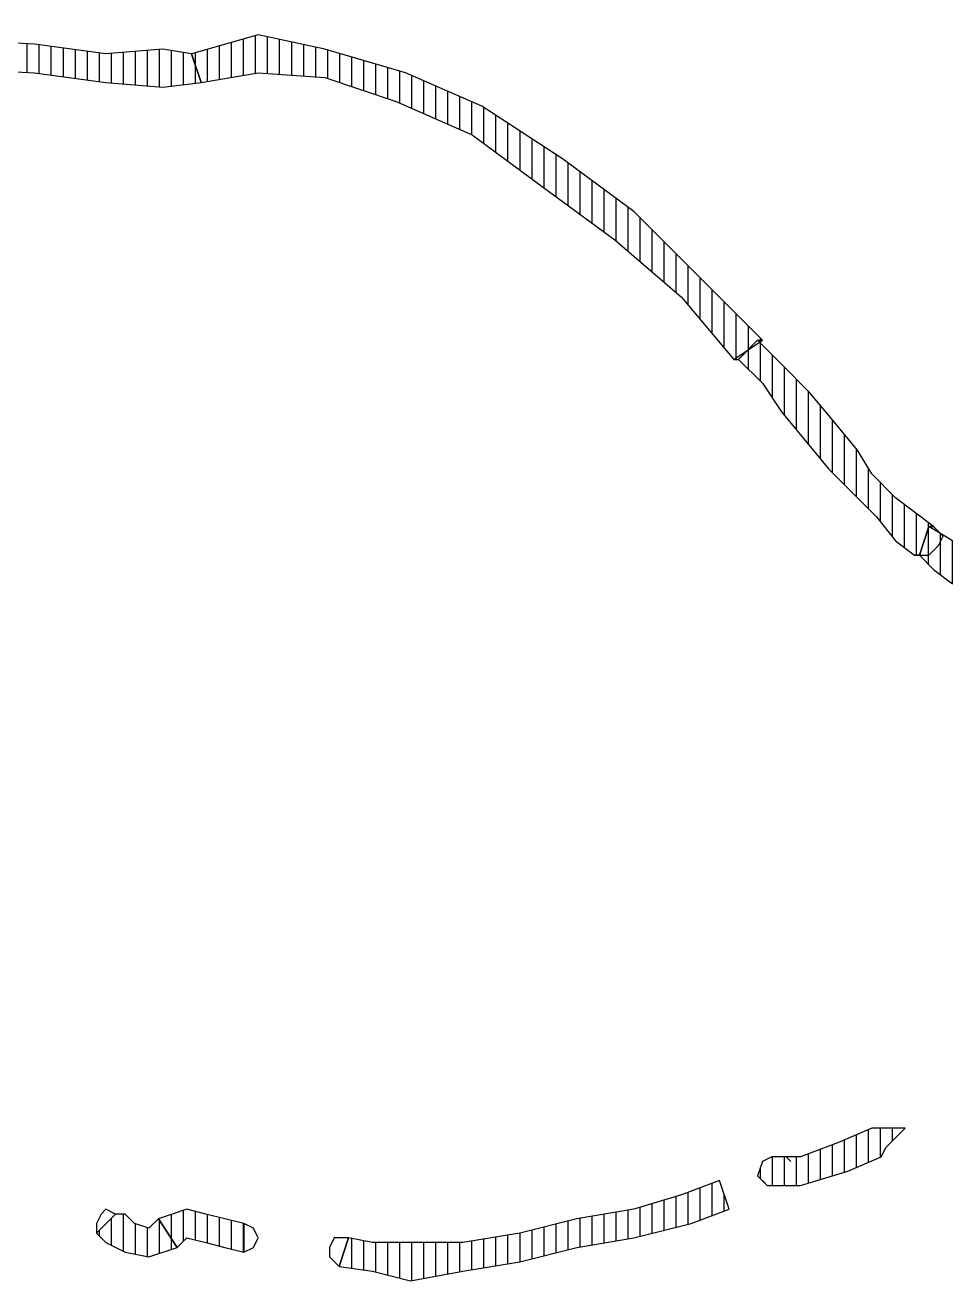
# Model space of a CAD drawing. Header units: millimetres. Extents: x 11489 to 12006, y 36725 to 37730.
# Drawn here: x 11605 to 11614.6, y 37448.28 to 37461.35 of the extents above; entities that cross this region are included whole.
import ezdxf

# ---------------------------------------------------------------- set-up
doc = ezdxf.new("R2010")
doc.units = ezdxf.units.MM
doc.layers.add('OC-Mutfak_Ekipman', color=252, linetype='Continuous')
pattern_1 = [(360, (-19413.11011, 29189.02214), (1e-16, 0.125), [25])]

# ---------------------------------------------------------------- blocks, each defined once
blk = doc.blocks.new('A$C0b4f8896')
at = {"ltscale": 30}
h = blk.add_hatch(dxfattribs=at)
h.set_pattern_fill('DC_LINES', color=256, scale=0.1, style=0)
h.set_pattern_definition(pattern_1)
edge = h.paths.add_edge_path(flags=0)
edge.add_line((8.147, 59.073), (7.849, 58.925))
edge.add_line((7.849, 58.925), (7.6, 58.776))
edge.add_line((7.6, 58.776), (7.352, 58.628))
edge.add_line((7.352, 58.628), (7.103, 58.381))
edge.add_line((7.103, 58.381), (6.905, 58.183))
edge.add_line((6.905, 58.183), (6.656, 57.936))
edge.add_line((6.656, 57.936), (6.507, 57.737))
edge.add_line((6.507, 57.737), (6.358, 57.49))
edge.add_line((6.358, 57.49), (6.656, 57.392))
edge.add_line((6.656, 57.392), (6.805, 57.54))
edge.add_line((6.805, 57.54), (6.954, 57.737))
edge.add_line((6.954, 57.737), (7.103, 57.985))
edge.add_line((7.103, 57.985), (7.302, 58.183))
edge.add_line((7.302, 58.183), (7.551, 58.331))
edge.add_line((7.551, 58.331), (7.799, 58.479))
edge.add_line((7.799, 58.479), (8.047, 58.628))
edge.add_line((8.047, 58.628), (8.246, 58.776))
h = blk.add_hatch(dxfattribs=at)
h.set_pattern_fill('DC_LINES', color=256, scale=0.1, style=0)
h.set_pattern_definition(pattern_1)
edge = h.paths.add_edge_path(flags=0)
edge.add_line((8.147, 59.073), (7.849, 58.925))
edge.add_line((7.849, 58.925), (7.6, 58.776))
edge.add_line((7.6, 58.776), (7.352, 58.628))
edge.add_line((7.352, 58.628), (7.103, 58.381))
edge.add_line((7.103, 58.381), (6.905, 58.183))
edge.add_line((6.905, 58.183), (6.656, 57.936))
edge.add_line((6.656, 57.936), (6.507, 57.737))
edge.add_line((6.507, 57.737), (6.358, 57.49))
edge.add_line((6.358, 57.49), (6.656, 57.392))
edge.add_line((6.656, 57.392), (6.805, 57.54))
edge.add_line((6.805, 57.54), (6.954, 57.737))
edge.add_line((6.954, 57.737), (7.103, 57.985))
edge.add_line((7.103, 57.985), (7.302, 58.183))
edge.add_line((7.302, 58.183), (7.551, 58.331))
edge.add_line((7.551, 58.331), (7.799, 58.479))
edge.add_line((7.799, 58.479), (8.047, 58.628))
edge.add_line((8.047, 58.628), (8.246, 58.776))
h = blk.add_hatch(dxfattribs=at)
h.set_pattern_fill('DC_LINES', color=256, scale=0.1, style=0)
h.set_pattern_definition(pattern_1)
edge = h.paths.add_edge_path(flags=0)
edge.add_line((6.358, 57.49), (6.358, 57.54))
edge.add_line((6.358, 57.54), (6.209, 57.342))
edge.add_line((6.209, 57.342), (6.06, 57.144))
edge.add_line((6.06, 57.144), (5.812, 56.896))
edge.add_line((5.812, 56.896), (5.564, 56.748))
edge.add_line((5.564, 56.748), (5.266, 56.501))
edge.add_line((5.266, 56.501), (4.967, 56.254))
edge.add_line((4.967, 56.254), (4.669, 55.957))
edge.add_line((4.669, 55.957), (4.421, 55.709))
edge.add_line((4.421, 55.709), (4.62, 55.512))
edge.add_line((4.62, 55.512), (4.868, 55.759))
edge.add_line((4.868, 55.759), (5.166, 55.957))
edge.add_line((5.166, 55.957), (5.464, 56.204))
edge.add_line((5.464, 56.204), (5.762, 56.451))
edge.add_line((5.762, 56.451), (6.011, 56.698))
edge.add_line((6.011, 56.698), (6.259, 56.946))
edge.add_line((6.259, 56.946), (6.507, 57.144))
edge.add_line((6.507, 57.144), (6.656, 57.342))
edge.add_line((6.656, 57.342), (6.656, 57.392))
edge.add_line((6.656, 57.392), (6.656, 57.342))
edge.add_line((6.656, 57.342), (6.656, 57.49))
edge.add_line((6.656, 57.49), (6.557, 57.589))
edge.add_line((6.557, 57.589), (6.458, 57.639))
edge.add_line((6.458, 57.639), (6.358, 57.54))
h = blk.add_hatch(dxfattribs=at)
h.set_pattern_fill('DC_LINES', color=256, scale=0.1, style=0)
h.set_pattern_definition(pattern_1)
edge = h.paths.add_edge_path(flags=0)
edge.add_line((6.358, 57.49), (6.358, 57.54))
edge.add_line((6.358, 57.54), (6.209, 57.342))
edge.add_line((6.209, 57.342), (6.06, 57.144))
edge.add_line((6.06, 57.144), (5.812, 56.896))
edge.add_line((5.812, 56.896), (5.564, 56.748))
edge.add_line((5.564, 56.748), (5.266, 56.501))
edge.add_line((5.266, 56.501), (4.967, 56.254))
edge.add_line((4.967, 56.254), (4.669, 55.957))
edge.add_line((4.669, 55.957), (4.421, 55.709))
edge.add_line((4.421, 55.709), (4.62, 55.512))
edge.add_line((4.62, 55.512), (4.868, 55.759))
edge.add_line((4.868, 55.759), (5.166, 55.957))
edge.add_line((5.166, 55.957), (5.464, 56.204))
edge.add_line((5.464, 56.204), (5.762, 56.451))
edge.add_line((5.762, 56.451), (6.011, 56.698))
edge.add_line((6.011, 56.698), (6.259, 56.946))
edge.add_line((6.259, 56.946), (6.507, 57.144))
edge.add_line((6.507, 57.144), (6.656, 57.342))
edge.add_line((6.656, 57.342), (6.656, 57.392))
h = blk.add_hatch(dxfattribs=at)
h.set_pattern_fill('DC_LINES', color=256, scale=0.1, style=0)
h.set_pattern_definition(pattern_1)
edge = h.paths.add_edge_path(flags=0)
edge.add_line((13.164, 55.759), (13.213, 55.809))
edge.add_line((13.213, 55.809), (13.213, 56.154))
edge.add_line((13.213, 56.154), (13.064, 56.649))
edge.add_line((13.064, 56.649), (12.915, 56.995))
edge.add_line((12.915, 56.995), (12.816, 57.045))
edge.add_line((12.816, 57.045), (12.617, 57.243))
edge.add_line((12.617, 57.243), (12.617, 56.896))
edge.add_line((12.617, 56.896), (12.766, 56.551))
edge.add_line((12.766, 56.551), (12.915, 56.154))
edge.add_line((12.915, 56.154), (12.915, 56.006))
edge.add_line((12.915, 56.006), (12.965, 56.056))
edge.add_line((12.965, 56.056), (12.915, 56.006))
edge.add_line((12.915, 56.006), (12.915, 55.857))
edge.add_line((12.915, 55.857), (12.965, 55.759))
edge.add_line((12.965, 55.759), (13.114, 55.709))
edge.add_line((13.114, 55.709), (13.213, 55.809))
h = blk.add_hatch(dxfattribs=at)
h.set_pattern_fill('DC_LINES', color=256, scale=0.1, style=0)
h.set_pattern_definition(pattern_1)
edge = h.paths.add_edge_path(flags=0)
edge.add_line((1.739, 49.921), (1.639, 50.515))
edge.add_line((1.639, 50.515), (1.689, 51.207))
edge.add_line((1.689, 51.207), (1.937, 51.949))
edge.add_line((1.937, 51.949), (2.285, 52.741))
edge.add_line((2.285, 52.741), (2.831, 53.482))
edge.add_line((2.831, 53.482), (3.378, 54.225))
edge.add_line((3.378, 54.225), (3.974, 54.918))
edge.add_line((3.974, 54.918), (4.62, 55.462))
edge.add_line((4.62, 55.462), (4.421, 55.759))
edge.add_line((4.421, 55.759), (3.775, 55.115))
edge.add_line((3.775, 55.115), (3.08, 54.423))
edge.add_line((3.08, 54.423), (2.533, 53.681))
edge.add_line((2.533, 53.681), (1.987, 52.84))
edge.add_line((1.987, 52.84), (1.639, 52.048))
edge.add_line((1.639, 52.048), (1.391, 51.207))
edge.add_line((1.391, 51.207), (1.242, 50.515))
edge.add_line((1.242, 50.515), (1.441, 49.821))
h = blk.add_hatch(dxfattribs=at)
h.set_pattern_fill('DC_LINES', color=256, scale=0.1, style=0)
h.set_pattern_definition(pattern_1)
edge = h.paths.add_edge_path(flags=0)
edge.add_line((4.421, 55.709), (4.421, 55.759))
edge.add_line((4.421, 55.759), (3.775, 55.115))
edge.add_line((3.775, 55.115), (3.08, 54.423))
edge.add_line((3.08, 54.423), (2.533, 53.681))
edge.add_line((2.533, 53.681), (1.987, 52.84))
edge.add_line((1.987, 52.84), (1.639, 52.048))
edge.add_line((1.639, 52.048), (1.391, 51.207))
edge.add_line((1.391, 51.207), (1.242, 50.515))
edge.add_line((1.242, 50.515), (1.441, 49.821))
edge.add_line((1.441, 49.821), (1.739, 49.921))
edge.add_line((1.739, 49.921), (1.639, 50.515))
edge.add_line((1.639, 50.515), (1.689, 51.207))
edge.add_line((1.689, 51.207), (1.937, 51.949))
edge.add_line((1.937, 51.949), (2.285, 52.741))
edge.add_line((2.285, 52.741), (2.831, 53.482))
edge.add_line((2.831, 53.482), (3.378, 54.225))
edge.add_line((3.378, 54.225), (3.974, 54.918))
edge.add_line((3.974, 54.918), (4.62, 55.462))
edge.add_line((4.62, 55.462), (4.62, 55.512))
h = blk.add_hatch(dxfattribs=at)
h.set_pattern_fill('DC_LINES', color=256, scale=0.1, style=0)
h.set_pattern_definition(pattern_1)
edge = h.paths.add_edge_path(flags=0)
edge.add_line((14.058, 51.355), (14.107, 51.702))
edge.add_line((14.107, 51.702), (14.207, 52.098))
edge.add_line((14.207, 52.098), (14.107, 52.642))
edge.add_line((14.107, 52.642), (14.008, 53.235))
edge.add_line((14.008, 53.235), (13.859, 53.829))
edge.add_line((13.859, 53.829), (13.76, 54.423))
edge.add_line((13.76, 54.423), (13.611, 55.017))
edge.add_line((13.611, 55.017), (13.462, 55.412))
edge.add_line((13.462, 55.412), (13.164, 55.313))
edge.add_line((13.164, 55.313), (13.313, 54.918))
edge.add_line((13.313, 54.918), (13.462, 54.423))
edge.add_line((13.462, 54.423), (13.561, 53.829))
edge.add_line((13.561, 53.829), (13.71, 53.235))
edge.add_line((13.71, 53.235), (13.809, 52.642))
edge.add_line((13.809, 52.642), (13.809, 52.098))
edge.add_line((13.809, 52.098), (13.809, 51.702))
edge.add_line((13.809, 51.702), (13.76, 51.454))
h = blk.add_hatch(dxfattribs=at)
h.set_pattern_fill('DC_LINES', color=256, scale=0.1, style=0)
h.set_pattern_definition(pattern_1)
edge = h.paths.add_edge_path(flags=0)
edge.add_line((13.859, 49.673), (13.76, 49.772))
edge.add_line((13.76, 49.772), (13.809, 49.97))
edge.add_line((13.809, 49.97), (13.859, 50.168))
edge.add_line((13.859, 50.168), (13.909, 50.366))
edge.add_line((13.909, 50.366), (13.611, 50.366))
edge.add_line((13.611, 50.366), (13.561, 50.168))
edge.add_line((13.561, 50.168), (13.511, 49.97))
edge.add_line((13.511, 49.97), (13.462, 49.772))
edge.add_line((13.462, 49.772), (13.561, 49.476))
h = blk.add_hatch(dxfattribs=at)
h.set_pattern_fill('DC_LINES', color=256, scale=0.1, style=0)
h.set_pattern_definition(pattern_1)
edge = h.paths.add_edge_path(flags=0)
edge.add_line((1.54, 44.231), (1.54, 44.28))
edge.add_line((1.54, 44.28), (1.54, 44.775))
edge.add_line((1.54, 44.775), (1.54, 45.468))
edge.add_line((1.54, 45.468), (1.49, 46.358))
edge.add_line((1.49, 46.358), (1.59, 47.299))
edge.add_line((1.59, 47.299), (1.639, 48.188))
edge.add_line((1.639, 48.188), (1.739, 48.931))
edge.add_line((1.739, 48.931), (1.788, 49.524))
edge.add_line((1.788, 49.524), (1.739, 49.921))
edge.add_line((1.739, 49.921), (1.441, 49.821))
edge.add_line((1.441, 49.821), (1.391, 49.524))
edge.add_line((1.391, 49.524), (1.441, 48.931))
edge.add_line((1.441, 48.931), (1.341, 48.188))
edge.add_line((1.341, 48.188), (1.292, 47.299))
edge.add_line((1.292, 47.299), (1.192, 46.358))
edge.add_line((1.192, 46.358), (1.143, 45.468))
edge.add_line((1.143, 45.468), (1.143, 44.775))
edge.add_line((1.143, 44.775), (1.242, 44.182))
edge.add_line((1.242, 44.182), (1.242, 44.231))
h = blk.add_hatch(dxfattribs=at)
h.set_pattern_fill('DC_LINES', color=256, scale=0.1, style=0)
h.set_pattern_definition(pattern_1)
edge = h.paths.add_edge_path(flags=0)
edge.add_line((1.441, 49.821), (1.391, 49.524))
edge.add_line((1.391, 49.524), (1.441, 48.931))
edge.add_line((1.441, 48.931), (1.341, 48.188))
edge.add_line((1.341, 48.188), (1.292, 47.299))
edge.add_line((1.292, 47.299), (1.192, 46.358))
edge.add_line((1.192, 46.358), (1.143, 45.468))
edge.add_line((1.143, 45.468), (1.143, 44.775))
edge.add_line((1.143, 44.775), (1.242, 44.182))
edge.add_line((1.242, 44.182), (1.54, 44.28))
edge.add_line((1.54, 44.28), (1.54, 44.775))
edge.add_line((1.54, 44.775), (1.54, 45.468))
edge.add_line((1.54, 45.468), (1.49, 46.358))
edge.add_line((1.49, 46.358), (1.59, 47.299))
edge.add_line((1.59, 47.299), (1.639, 48.188))
edge.add_line((1.639, 48.188), (1.739, 48.931))
edge.add_line((1.739, 48.931), (1.788, 49.524))
edge.add_line((1.788, 49.524), (1.739, 49.921))
h = blk.add_hatch(dxfattribs=at)
h.set_pattern_fill('DC_LINES', color=256, scale=0.1, style=0)
h.set_pattern_definition(pattern_1)
edge = h.paths.add_edge_path(flags=0)
edge.add_line((13.71, 48.832), (13.809, 48.931))
edge.add_line((13.809, 48.931), (13.909, 49.129))
edge.add_line((13.909, 49.129), (13.958, 49.376))
edge.add_line((13.958, 49.376), (13.859, 49.673))
edge.add_line((13.859, 49.673), (13.561, 49.476))
edge.add_line((13.561, 49.476), (13.66, 49.376))
edge.add_line((13.66, 49.376), (13.611, 49.228))
edge.add_line((13.611, 49.228), (13.511, 49.129))
edge.add_line((13.511, 49.129), (13.511, 49.03))
for p, q in [((6.507, 57.737), (6.358, 57.49)), ((6.507, 57.737), (6.358, 57.49)), ((6.458, 57.639), (6.358, 57.54)), ((6.557, 57.589), (6.458, 57.639)), ((6.805, 57.54), (6.954, 57.737)), ((6.805, 57.54), (6.954, 57.737)), ((6.358, 57.54), (6.209, 57.342)), ((6.358, 57.54), (6.209, 57.342)), ((6.358, 57.49), (6.358, 57.54)), ((6.358, 57.49), (6.358, 57.54)), ((6.358, 57.54), (6.358, 57.49)), ((6.656, 57.392), (6.358, 57.49)), ((6.358, 57.49), (6.358, 57.49)), ((6.358, 57.49), (6.358, 57.49)), ((6.358, 57.49), (6.656, 57.392)), ((6.358, 57.49), (6.656, 57.392)), ((6.656, 57.49), (6.557, 57.589)), ((6.656, 57.392), (6.805, 57.54)), ((6.656, 57.392), (6.805, 57.54)), ((6.656, 57.342), (6.656, 57.49)), ((6.656, 57.342), (6.656, 57.392)), ((6.656, 57.342), (6.656, 57.392)), ((6.656, 57.392), (6.656, 57.342)), ((6.209, 57.342), (6.06, 57.144)), ((6.209, 57.342), (6.06, 57.144)), ((6.507, 57.144), (6.656, 57.342)), ((6.507, 57.144), (6.656, 57.342)), ((12.816, 57.045), (12.617, 57.243)), ((12.617, 57.243), (12.617, 56.896)), ((6.06, 57.144), (5.812, 56.896)), ((6.06, 57.144), (5.812, 56.896)), ((6.259, 56.946), (6.507, 57.144)), ((6.259, 56.946), (6.507, 57.144)), ((12.915, 56.995), (12.816, 57.045)), ((13.064, 56.649), (12.915, 56.995)), ((5.812, 56.896), (5.564, 56.748)), ((5.812, 56.896), (5.564, 56.748)), ((6.011, 56.698), (6.259, 56.946)), ((6.011, 56.698), (6.259, 56.946)), ((12.617, 56.896), (12.766, 56.551)), ((5.564, 56.748), (5.266, 56.501)), ((5.564, 56.748), (5.266, 56.501)), ((5.762, 56.451), (6.011, 56.698)), ((5.762, 56.451), (6.011, 56.698)), ((13.213, 56.154), (13.064, 56.649)), ((5.266, 56.501), (4.967, 56.254)), ((5.266, 56.501), (4.967, 56.254)), ((5.464, 56.204), (5.762, 56.451)), ((5.464, 56.204), (5.762, 56.451)), ((12.766, 56.551), (12.915, 56.154)), ((4.967, 56.254), (4.669, 55.957)), ((4.967, 56.254), (4.669, 55.957)), ((5.166, 55.957), (5.464, 56.204)), ((5.166, 55.957), (5.464, 56.204)), ((12.915, 56.154), (12.915, 56.006)), ((12.915, 56.006), (12.965, 56.056)), ((12.965, 56.056), (12.915, 56.006)), ((13.213, 55.809), (13.213, 56.154)), ((4.669, 55.957), (4.421, 55.709)), ((4.669, 55.957), (4.421, 55.709)), ((4.868, 55.759), (5.166, 55.957)), ((4.868, 55.759), (5.166, 55.957)), ((12.915, 56.006), (12.915, 55.857)), ((12.915, 55.857), (12.965, 55.759)), ((13.114, 55.709), (13.213, 55.809)), ((13.164, 55.759), (13.213, 55.809)), ((13.213, 55.809), (13.164, 55.759)), ((4.421, 55.759), (3.775, 55.115)), ((4.421, 55.759), (3.775, 55.115)), ((4.421, 55.709), (4.421, 55.759)), ((4.62, 55.462), (4.421, 55.759)), ((4.421, 55.709), (4.62, 55.512)), ((4.421, 55.709), (4.62, 55.512)), ((4.62, 55.512), (4.421, 55.709)), ((4.421, 55.709), (4.421, 55.709)), ((4.62, 55.512), (4.868, 55.759)), ((4.62, 55.512), (4.868, 55.759)), ((12.965, 55.759), (13.114, 55.709)), ((13.164, 55.759), (13.164, 55.759)), ((3.974, 54.918), (4.62, 55.462)), ((3.974, 54.918), (4.62, 55.462)), ((4.62, 55.462), (4.62, 55.512)), ((13.462, 55.412), (13.164, 55.313)), ((13.611, 55.017), (13.462, 55.412)), ((13.164, 55.313), (13.313, 54.918)), ((3.775, 55.115), (3.08, 54.423)), ((3.775, 55.115), (3.08, 54.423)), ((13.76, 54.423), (13.611, 55.017)), ((3.378, 54.225), (3.974, 54.918)), ((3.378, 54.225), (3.974, 54.918)), ((13.313, 54.918), (13.462, 54.423)), ((3.08, 54.423), (2.533, 53.681)), ((3.08, 54.423), (2.533, 53.681)), ((13.462, 54.423), (13.561, 53.829)), ((13.859, 53.829), (13.76, 54.423)), ((2.831, 53.482), (3.378, 54.225)), ((2.831, 53.482), (3.378, 54.225)), ((13.561, 53.829), (13.71, 53.235)), ((14.008, 53.235), (13.859, 53.829)), ((2.533, 53.681), (1.987, 52.84)), ((2.533, 53.681), (1.987, 52.84)), ((2.285, 52.741), (2.831, 53.482)), ((2.285, 52.741), (2.831, 53.482)), ((13.71, 53.235), (13.809, 52.642)), ((14.107, 52.642), (14.008, 53.235)), ((1.987, 52.84), (1.639, 52.048)), ((1.987, 52.84), (1.639, 52.048)), ((1.937, 51.949), (2.285, 52.741)), ((1.937, 51.949), (2.285, 52.741)), ((13.809, 52.642), (13.809, 52.098)), ((14.207, 52.098), (14.107, 52.642)), ((1.639, 52.048), (1.391, 51.207)), ((1.639, 52.048), (1.391, 51.207)), ((13.809, 52.098), (13.809, 51.702)), ((14.107, 51.702), (14.207, 52.098)), ((1.689, 51.207), (1.937, 51.949)), ((1.689, 51.207), (1.937, 51.949)), ((13.809, 51.702), (13.76, 51.454)), ((14.058, 51.355), (14.107, 51.702)), ((13.76, 51.454), (14.058, 51.355)), ((13.76, 51.454), (13.76, 51.306)), ((14.058, 51.355), (13.76, 51.454)), ((13.76, 51.454), (13.76, 51.454)), ((13.958, 51.257), (14.058, 51.355)), ((14.058, 51.355), (14.058, 51.355)), ((13.76, 51.306), (13.859, 51.257)), ((13.859, 51.257), (13.958, 51.257)), ((1.391, 51.207), (1.242, 50.515)), ((1.391, 51.207), (1.242, 50.515)), ((1.639, 50.515), (1.689, 51.207)), ((1.639, 50.515), (1.689, 51.207)), ((1.242, 50.515), (1.441, 49.821)), ((1.242, 50.515), (1.441, 49.821)), ((1.739, 49.921), (1.639, 50.515)), ((1.739, 49.921), (1.639, 50.515)), ((13.66, 50.465), (13.611, 50.366)), ((13.76, 50.515), (13.66, 50.465)), ((13.859, 50.465), (13.76, 50.515)), ((13.909, 50.366), (13.859, 50.465)), ((13.611, 50.366), (13.561, 50.168)), ((13.611, 50.366), (13.909, 50.366)), ((13.909, 50.366), (13.611, 50.366)), ((13.859, 50.168), (13.909, 50.366)), ((13.909, 50.366), (13.909, 50.366)), ((13.561, 50.168), (13.511, 49.97)), ((13.809, 49.97), (13.859, 50.168)), ((1.441, 49.821), (1.739, 49.921)), ((1.441, 49.821), (1.739, 49.921)), ((1.739, 49.921), (1.441, 49.821)), ((1.739, 49.921), (1.441, 49.821)), ((1.739, 49.921), (1.739, 49.921)), ((1.739, 49.921), (1.739, 49.921)), ((1.788, 49.524), (1.739, 49.921)), ((1.788, 49.524), (1.739, 49.921)), ((1.739, 49.921), (1.739, 49.921)), ((13.511, 49.97), (13.462, 49.772)), ((13.76, 49.772), (13.809, 49.97)), ((1.441, 49.821), (1.391, 49.524)), ((1.441, 49.821), (1.391, 49.524)), ((1.441, 49.821), (1.441, 49.821)), ((1.441, 49.821), (1.441, 49.821)), ((1.441, 49.821), (1.441, 49.821)), ((13.462, 49.772), (13.561, 49.476)), ((13.561, 49.476), (13.859, 49.673)), ((13.859, 49.673), (13.561, 49.476)), ((13.859, 49.673), (13.76, 49.772)), ((13.859, 49.673), (13.859, 49.673)), ((13.859, 49.673), (13.859, 49.673)), ((13.958, 49.376), (13.859, 49.673)), ((1.391, 49.524), (1.441, 48.931)), ((1.391, 49.524), (1.441, 48.931)), ((1.739, 48.931), (1.788, 49.524)), ((1.739, 48.931), (1.788, 49.524)), ((13.561, 49.476), (13.561, 49.476)), ((13.561, 49.476), (13.66, 49.376)), ((13.66, 49.376), (13.611, 49.228)), ((13.909, 49.129), (13.958, 49.376)), ((13.611, 49.228), (13.511, 49.129)), ((13.511, 49.129), (13.511, 49.03)), ((13.809, 48.931), (13.909, 49.129)), ((13.511, 49.03), (13.462, 48.931)), ((13.511, 49.03), (13.71, 48.832)), ((13.71, 48.832), (13.511, 49.03)), ((13.511, 49.03), (13.511, 49.03)), ((1.441, 48.931), (1.341, 48.188)), ((1.441, 48.931), (1.341, 48.188)), ((1.639, 48.188), (1.739, 48.931)), ((1.639, 48.188), (1.739, 48.931)), ((13.462, 48.931), (13.511, 48.882)), ((13.511, 48.882), (13.611, 48.832)), ((13.71, 48.832), (13.809, 48.931)), ((13.611, 48.832), (13.71, 48.832)), ((13.71, 48.832), (13.71, 48.832)), ((1.341, 48.188), (1.292, 47.299)), ((1.341, 48.188), (1.292, 47.299)), ((1.59, 47.299), (1.639, 48.188)), ((1.59, 47.299), (1.639, 48.188))]:
    blk.add_line(p, q, dxfattribs=at)

msp = doc.modelspace()

# ---------------------------------------------------------------- block references
at = {"layer": 'OC-Mutfak_Ekipman', "linetype": 'Continuous', "rotation": 270}
msp.add_blockref('A$C0b4f8896', (11556.913, 37462.489), dxfattribs=at)

doc.saveas('drawing.dxf')
